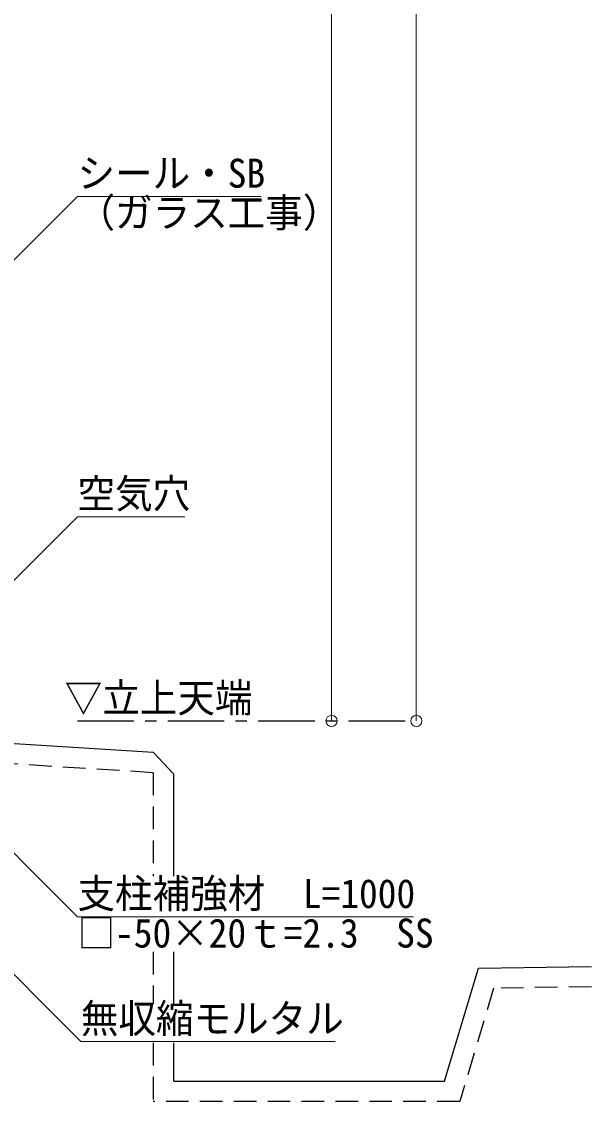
# Model space of a CAD drawing. Units: millimetres at full size, sheet at 1:5; details may follow other scales. Extents: x -1050 to 1050, y -742 to 742.
# Drawn here: x -527.2 to -275, y -392.7 to 85.4 of the extents above; entities that cross this region are included whole.
import ezdxf
from ezdxf.enums import TextEntityAlignment as Align

# ---------------------------------------------------------------- set-up
doc = ezdxf.new("R2010")
doc.units = ezdxf.units.MM
doc.header["$LTSCALE"] = 5
doc.linetypes.add('CHAIN1', pattern=[8, 5, -1, 1, -1])
doc.linetypes.add('DASHED2', pattern=[3, 2, -1])
doc.layers.add('0-0_通り芯', color=7, linetype='CHAIN1')
doc.layers.add('0-1_躯体', color=134, linetype='Continuous')
doc.layers.add('0-3_寸法', color=54, linetype='Continuous', lineweight=20)
doc.layers.add('0-9_文字', color=3, linetype='Continuous', lineweight=20)
doc.styles.add('ＭＳ ゴシック', font='')
doc.styles.get('ＭＳ ゴシック').set_extended_font_data('MS Gothic')

# ---------------------------------------------------------------- blocks, each defined once
blk = doc.blocks.new('dimension_origin')
at = {"color": 0, "linetype": 'Continuous', "lineweight": -2}
blk.add_circle((0, 0), 1.25, dxfattribs=at)

msp = doc.modelspace()

# ---------------------------------------------------------------- linework, layer by layer
at = {"layer": '0-0_通り芯'}
msp.add_line((-502.5, -224.293), (-352.5, -224.293), dxfattribs=at)
at = {"layer": '0-1_躯体', "linetype": 'DASHED2'}
for p, q in [((-469, -247.187), (-537.5, -242.905)), ((-469, -247.187), (-469, -292.981)), ((-469, -326.489), (-469, -349.508)), ((-318.274, -342.632), (-333.304, -392.732)), ((-275, -341.985), (-318.274, -342.632)), ((-469, -366.829), (-469, -392.732)), ((-333.304, -392.732), (-469, -392.732))]:
    msp.add_line(p, q, dxfattribs=at)
at = {"layer": '0-1_躯体'}
for p, q in [((-460, -247.732), (-460, -292.981)), ((-460, -326.489), (-460, -349.508)), ((-340, -383.732), (-325, -333.732)), ((-325, -333.732), (-275, -332.984)), ((-460, -366.829), (-460, -383.732)), ((-460, -383.732), (-340, -383.732))]:
    msp.add_line(p, q, dxfattribs=at)
msp.add_lwpolyline([(-691.018, -224.293), (-468.983, -238.17), (-460, -247.732)], dxfattribs=at)
at = {"layer": '0-3_寸法'}
for p, q in [((-352.5, 495), (-352.5, -224.293)), ((-390, 470), (-390, -224.293))]:
    msp.add_line(p, q, dxfattribs=at)
at = {"layer": '0-9_文字'}
for points in [[(-735.805, -225.329), (-502.5, 7.976), (-421.25, 7.976)], [(-578.799, -210.171), (-502.5, -133.883), (-455, -133.883)], [(-555, -258.466), (-502.5, -310.966), (-353.75, -310.966)], [(-547.397, -319.886), (-501.001, -366.282), (-388.501, -366.282)]]:
    msp.add_lwpolyline(points, dxfattribs=at)

# ---------------------------------------------------------------- block references
at = {"layer": '0-3_寸法', "xscale": 2, "yscale": 2, "rotation": 90}
for p in [(-390, -224.293), (-352.5, -224.293)]:
    msp.add_blockref('dimension_origin', p, dxfattribs=at)

# ---------------------------------------------------------------- texts
at = {"layer": '0-9_文字', "style": 'ＭＳ ゴシック', "width": 0.95}
for s, p in [('シール・SB', (-502.5, 7.976)), ('（ガラス工事）', (-502.5, -9.524)), ('空気穴', (-502.5, -133.883)), ('▽立上天端', (-508.163, -224.293)), ('支柱補強材\u3000L=1000', (-502.5, -310.966)), ('□-50×20ｔ=2.3\u3000SS', (-502.5, -328.466)), ('無収縮モルタル', (-501.001, -366.282))]:
    msp.add_text(s, height=12.83, dxfattribs=at).set_placement(p, align=Align.BOTTOM_LEFT)

doc.saveas('drawing.dxf')
